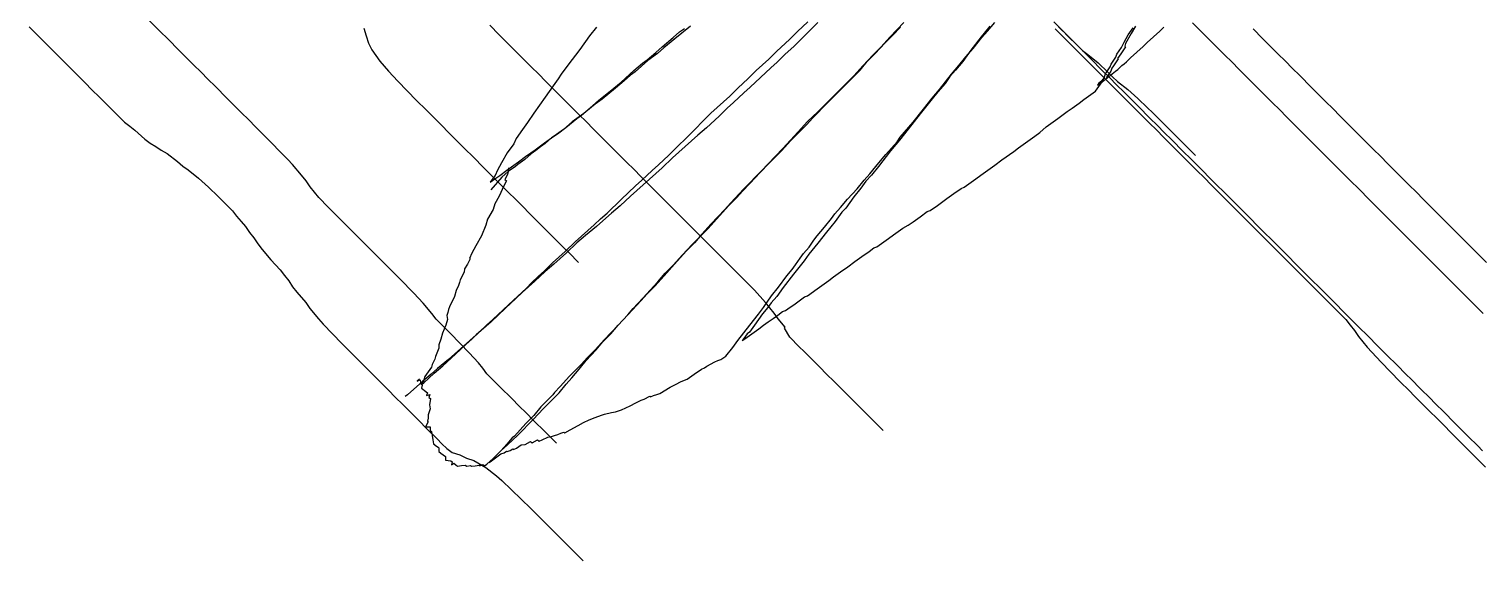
# Model space of a CAD drawing. Extents: x 432 to 1361, y 92 to 1023.
# Drawn here: x 455.6 to 820, y 319.5 to 452.8 of the extents above; entities that cross this region are included whole.
import ezdxf

# ---------------------------------------------------------------- set-up
doc = ezdxf.new("R2010")
doc.units = 0

msp = doc.modelspace()

# ---------------------------------------------------------------- linework, layer by layer
at = {"layer": '1', "color": 252}
for points in [[(455.582, 453.418, -629.001), (457.973, 451.028, -628.425), (459.167, 449.833, -628.137), (461.557, 447.443, -627.561), (463.947, 445.053, -626.985), (465.143, 443.858, -626.697), (467.532, 441.468, -626.121), (469.921, 439.078, -625.545), (471.117, 437.884, -625.257), (473.506, 435.493, -624.68), (475.897, 433.103, -624.104), (477.092, 431.908, -623.816), (479.481, 429.518, -623.24), (480.817, 428.524, -622.703), (482.104, 427.46, -622.254), (484.593, 425.211, -621.503), (485.954, 424.252, -620.922), (487.399, 423.414, -620.195), (488.756, 422.45, -619.621), (490.198, 421.608, -618.9), (492.851, 419.594, -617.856), (494.115, 418.496, -617.448), (495.495, 417.565, -616.834), (498.084, 415.458, -615.907), (500.558, 413.188, -615.183), (502.983, 410.848, -614.547), (504.187, 409.666, -614.241), (506.586, 407.29, -613.648), (507.642, 405.898, -613.604), (508.747, 404.574, -613.476), (509.883, 403.295, -613.29), (510.898, 401.845, -613.317), (511.977, 400.484, -613.236), (512.955, 398.979, -613.331), (514.008, 397.583, -613.291), (516.247, 394.977, -612.98), (518.573, 392.496, -612.518), (519.609, 391.076, -612.508), (520.701, 389.735, -612.4), (521.688, 388.244, -612.478), (522.748, 386.856, -612.427), (524.993, 384.259, -612.107), (526.01, 382.81, -612.133), (528.207, 380.148, -611.895), (529.354, 378.883, -611.693), (531.69, 376.418, -611.209), (534.058, 373.996, -610.672), (536.439, 371.593, -610.113), (538.823, 369.198, -609.543), (540.018, 368.002, -609.257), (541.212, 366.806, -608.97), (543.603, 364.415, -608.396), (545.991, 362.024, -607.819), (547.186, 360.828, -607.532), (549.575, 358.439, -606.956), (551.965, 356.049, -606.38), (553.16, 354.854, -606.092), (555.55, 352.464, -605.516), (557.941, 350.074, -604.94), (559.135, 348.879, -604.652), (560.33, 347.684, -604.363), (561.732, 346.638, -604.314), (563.619, 346.042, -604.41), (565.261, 345.235, -604.372), (567.097, 344.644, -604.237), (570.174, 342.902, -603.824), (572.854, 340.786, -603.316), (574.124, 339.66, -603.046), (576.593, 337.346, -602.489), (579.016, 334.987, -601.92), (581.42, 332.611, -601.349), (583.817, 330.227, -600.774), (585.013, 329.033, -600.486), (586.208, 327.838, -600.198), (588.6, 325.45, -599.623), (590.99, 323.061, -599.047), (592.185, 321.865, -598.758), (594.575, 319.477, -598.182)], [(587.841, 348.984, -453.704), (585.917, 350.907, -454.167), (584.754, 352.069, -454.447), (582.376, 354.446, -455.021), (579.988, 356.836, -455.596), (578.793, 358.031, -455.885), (576.404, 360.42, -456.46), (574.014, 362.811, -457.036), (572.818, 364.005, -457.324), (570.428, 366.395, -457.901), (569.376, 367.792, -457.94), (568.273, 369.118, -458.067), (565.982, 371.648, -458.469), (563.633, 374.097, -458.972), (561.26, 376.512, -459.517), (558.879, 378.913, -460.08), (557.685, 380.11, -460.365), (556.634, 381.509, -460.401), (554.396, 384.116, -460.708), (552.071, 386.598, -461.171), (550.893, 387.818, -461.431), (549.709, 389.028, -461.699), (547.331, 391.434, -462.255), (544.945, 393.831, -462.822), (543.752, 395.027, -463.108), (541.363, 397.419, -463.682), (538.974, 399.81, -464.257), (537.779, 401.005, -464.545), (535.39, 403.396, -465.121), (533, 405.786, -465.697), (531.805, 406.981, -465.984), (530.609, 408.175, -466.272), (528.22, 410.566, -466.85), (527.167, 411.962, -466.888), (526.064, 413.288, -467.014), (525.071, 414.769, -466.947), (523.94, 416.202, -466.518), (521.619, 418.847, -466.323), (520.443, 420.108, -466.415), (518.072, 422.567, -466.779), (516.883, 423.78, -467.014), (514.498, 426.189, -467.532), (512.109, 428.588, -468.083), (510.916, 429.785, -468.366), (508.527, 432.177, -468.935), (506.138, 434.568, -469.508), (504.942, 435.763, -469.795), (502.552, 438.153, -470.371), (500.163, 440.544, -470.947), (498.968, 441.738, -471.234), (496.578, 444.129, -471.81), (494.189, 446.519, -472.386), (492.993, 447.714, -472.674), (490.603, 450.103, -473.25), (488.213, 452.493, -473.828), (485.823, 454.884, -474.403)], [(539.561, 453.071, -325.859), (540.154, 451.115, -326.236), (540.75, 449.275, -326.142), (541.556, 447.661, -325.981), (543.529, 444.821, -325.54), (545.743, 442.24, -325.02), (546.892, 440.997, -324.749), (548.058, 439.771, -324.469), (550.416, 437.347, -323.904), (552.793, 434.942, -323.331), (555.177, 432.546, -322.758), (557.564, 430.154, -322.182), (558.759, 428.959, -321.895), (561.148, 426.568, -321.318), (563.537, 424.177, -320.742), (564.732, 422.982, -320.454), (567.122, 420.592, -319.879), (569.512, 418.203, -319.302), (571.902, 415.812, -318.725), (573.097, 414.617, -318.439), (575.486, 412.227, -317.861), (577.876, 409.837, -317.285), (579.071, 408.642, -316.997), (581.461, 406.252, -316.422), (583.851, 403.863, -315.845), (585.046, 402.668, -315.558), (587.436, 400.277, -314.981), (589.826, 397.886, -314.404), (591.02, 396.692, -314.118), (593.41, 394.302, -313.54)], [(653.365, 454.445, -491.887), (651.372, 452.439, -491.945), (649.379, 450.434, -492.002), (647.386, 448.427, -492.059), (645.206, 446.567, -490.721), (643.212, 444.561, -490.779), (641.624, 443.129, -490.125), (639.038, 440.696, -489.499), (636.454, 438.262, -488.873), (634.864, 436.831, -488.218), (632.278, 434.397, -487.592), (630.69, 432.965, -486.939), (628.697, 430.959, -486.994), (625.52, 428.098, -485.687), (623.338, 426.239, -484.349), (621.75, 424.807, -483.696), (616.983, 420.514, -481.732), (614.399, 418.08, -481.107), (612.81, 416.65, -480.452), (609.632, 413.787, -479.144), (606.454, 410.925, -477.836), (603.868, 408.492, -477.21), (601.688, 406.632, -475.872), (599.507, 404.773, -474.536), (597.917, 403.342, -473.881), (595.144, 401.056, -471.862), (592.961, 399.197, -470.525), (590.378, 396.763, -469.9), (588.789, 395.332, -469.245), (587.201, 393.902, -468.591), (585.019, 392.042, -467.254), (582.434, 389.608, -466.628), (580.844, 388.178, -465.975), (579.256, 386.746, -465.32), (577.667, 385.316, -464.665), (575.082, 382.881, -464.04), (571.5, 379.443, -463.443), (567.73, 376.154, -461.451), (566.141, 374.724, -460.798), (564.552, 373.292, -460.142), (562.372, 371.433, -458.805), (560.782, 370.003, -458.152), (558.009, 367.716, -456.132), (556.42, 366.285, -455.477), (554.24, 364.427, -454.141), (552.058, 362.567, -452.803), (550.469, 361.137, -452.15), (549.876, 360.709, -451.467)], [(553.485, 365.017, -448.564), (552.893, 364.589, -447.882), (552.893, 364.589, -447.882), (552.893, 364.589, -447.882), (552.893, 364.589, -447.882), (553.674, 364.869, -449.959), (553.836, 363.851, -454.852), (554.212, 363.556, -457.639), (553.997, 362.833, -459.745), (554.373, 362.537, -462.532), (554.75, 362.242, -465.319), (555.504, 361.652, -470.896), (555.288, 360.929, -473), (556.068, 361.209, -475.076), (555.853, 360.486, -477.181), (556.23, 360.191, -479.969), (555.987, 358.597, -485.574), (556.149, 357.579, -490.466), (555.716, 356.133, -494.676), (555.689, 355.263, -498.174), (555.474, 354.54, -500.28), (555.662, 354.392, -501.673), (555.042, 353.094, -504.489), (556.2, 353.078, -509.353), (556.173, 352.208, -512.853), (556.55, 351.913, -515.639), (556.712, 350.894, -520.533), (556.872, 349.876, -525.425), (557.033, 348.858, -530.317), (557.787, 348.268, -535.892), (558.165, 347.972, -538.681), (558.353, 347.826, -540.075), (558.325, 346.954, -543.573), (558.89, 346.511, -547.755), (559.456, 346.069, -551.936), (560.021, 345.626, -556.118), (559.994, 344.756, -559.616), (561.339, 344.592, -565.873), (561.716, 344.298, -568.662), (561.5, 343.574, -570.766), (562.093, 344.003, -571.449), (562.658, 343.56, -575.631), (563.036, 343.264, -578.418), (564.004, 343.397, -581.89), (564.974, 343.53, -585.359), (565.35, 343.234, -588.147), (566.319, 343.366, -591.617), (566.319, 343.366, -591.617), (566.508, 343.219, -593.011), (567.477, 343.352, -596.481), (568.446, 343.485, -599.952), (568.634, 343.337, -601.345), (569.416, 343.617, -603.422), (569.603, 343.47, -604.815), (569.792, 343.321, -606.209), (569.792, 343.321, -606.209), (570.384, 343.75, -606.893), (570.384, 343.75, -606.893), (570.384, 343.75, -606.893), (571.973, 345.18, -607.546), (573.966, 347.187, -607.489), (575.555, 348.618, -608.144), (578.141, 351.052, -608.77), (582.126, 355.064, -608.656), (584.522, 357.647, -607.888), (586.516, 359.653, -607.831), (588.509, 361.66, -607.774), (590.313, 363.814, -606.323), (591.713, 365.392, -605.584), (593.517, 367.546, -604.132), (595.322, 369.7, -602.683), (597.719, 372.282, -601.915), (599.524, 374.436, -600.464), (601.516, 376.442, -600.407), (603.321, 378.596, -598.955), (605.718, 381.177, -598.188), (607.118, 382.756, -597.448), (609.515, 385.338, -596.68), (613.311, 389.497, -595.171), (615.116, 391.652, -593.722), (617.109, 393.659, -593.665), (619.506, 396.24, -592.897), (621.903, 398.822, -592.129), (623.895, 400.829, -592.073), (625.888, 402.835, -592.015), (627.289, 404.413, -591.275), (631.086, 408.574, -589.768), (633.08, 410.58, -589.712), (634.479, 412.159, -588.971), (636.472, 414.165, -588.915), (638.868, 416.747, -588.147), (641.265, 419.329, -587.379), (644.255, 422.338, -587.293), (646.652, 424.92, -586.526), (648.644, 426.926, -586.468), (650.637, 428.932, -586.412), (652.038, 430.512, -585.673), (656.023, 434.524, -585.558), (659.013, 437.534, -585.473), (661.005, 439.54, -585.416), (663.995, 442.549, -585.33), (665.799, 444.704, -583.882), (667.792, 446.71, -583.824), (670.188, 449.292, -583.055), (672.182, 451.298, -582.999), (674.174, 453.304, -582.942)], [(575.793, 418, -321.301), (575.793, 418, -321.301), (575.793, 418, -321.301), (575.793, 418, -321.301), (575.793, 418, -321.301), (575.793, 418, -321.301), (575.793, 418, -321.301), (575.766, 417.13, -324.8), (575.552, 416.406, -326.904), (574.932, 415.109, -329.722), (575.307, 414.814, -332.509), (574.689, 413.515, -335.325), (573.45, 410.918, -340.957), (572.425, 409.045, -344.485), (571.994, 407.599, -348.693), (570.568, 405.149, -352.932), (570.136, 403.702, -357.142), (569.084, 400.958, -364.168), (567.657, 398.51, -368.407), (566.634, 396.636, -371.933), (566.013, 395.338, -374.749), (566.202, 395.19, -376.144), (565.584, 393.892, -378.959), (564.774, 392.741, -380.381), (564.747, 391.87, -383.88), (563.724, 389.996, -387.408), (563.508, 389.273, -389.512), (563.292, 388.55, -391.617), (562.673, 387.252, -394.434), (562.242, 385.805, -398.644), (561.003, 383.208, -404.276), (560.787, 382.486, -406.381), (560.572, 381.763, -408.486), (560.356, 381.04, -410.591), (560.517, 380.022, -415.483), (560.086, 378.576, -419.693), (559.25, 376.554, -424.614), (558.819, 375.109, -428.825), (558.387, 373.662, -433.034), (558.361, 372.792, -436.533), (557.526, 370.771, -441.455), (557.31, 370.047, -443.559), (556.689, 368.749, -446.375), (556.475, 368.026, -448.481), (556.071, 367.451, -449.191), (556.071, 367.451, -449.191), (554.858, 365.725, -451.326), (554.427, 364.278, -455.534), (554.023, 363.704, -456.245), (554.023, 363.704, -456.245), (554.023, 363.704, -456.245), (554.023, 363.704, -456.245), (554.023, 363.704, -456.245), (554.023, 363.704, -456.245), (554.023, 363.704, -456.245), (554.023, 363.704, -456.245), (554.023, 363.704, -456.245), (554.616, 364.132, -456.928), (557.201, 366.566, -457.554), (559.383, 368.424, -458.892), (562.56, 371.285, -460.199), (565.145, 373.72, -460.825), (566.734, 375.151, -461.479), (570.315, 378.589, -462.075), (571.904, 380.02, -462.732), (574.49, 382.454, -463.357), (577.076, 384.888, -463.983), (580.252, 387.75, -465.291), (581.653, 389.328, -464.552), (583.241, 390.759, -465.206), (584.83, 392.19, -465.861), (586.823, 394.197, -465.803), (588.411, 395.628, -466.457), (590, 397.059, -467.111), (592.586, 399.493, -467.738), (595.764, 402.355, -469.047), (597.352, 403.786, -469.7), (598.941, 405.217, -470.355), (600.531, 406.648, -471.009), (604.111, 410.085, -471.606), (607.694, 413.523, -472.203), (609.282, 414.953, -472.858), (611.868, 417.387, -473.483), (613.456, 418.819, -474.137), (616.042, 421.252, -474.764), (618.035, 423.259, -474.707), (620.62, 425.694, -475.333), (622.613, 427.7, -475.275), (624.605, 429.706, -475.218), (626.597, 431.712, -475.162), (628.186, 433.143, -475.816), (631.364, 436.005, -477.125), (633.357, 438.011, -477.068), (635.943, 440.445, -477.693), (637.934, 442.452, -477.637), (641.112, 445.315, -478.945), (643.104, 447.32, -478.887), (646.284, 450.182, -480.197), (648.276, 452.19, -480.14), (650.862, 454.623, -480.766)], [(674.982, 454.455, -581.518), (671.589, 450.871, -582.316), (669.192, 448.289, -583.084), (667.2, 446.282, -583.141), (664.803, 443.701, -583.909), (662.405, 441.119, -584.677), (658.419, 437.106, -584.79), (655.43, 434.096, -584.876), (653.438, 432.09, -584.933), (650.853, 429.655, -584.307), (648.457, 427.075, -585.076), (644.659, 422.913, -586.583), (642.666, 420.907, -586.638), (639.273, 417.322, -587.434), (634.883, 412.735, -588.261), (631.49, 409.15, -589.058), (630.09, 407.571, -589.797), (626.696, 403.985, -590.593), (624.3, 401.404, -591.361), (622.495, 399.251, -592.812), (620.503, 397.244, -592.87), (618.105, 394.662, -593.637), (614.901, 390.93, -595.826), (612.503, 388.347, -596.596), (610.51, 386.341, -596.651), (609.111, 384.762, -597.391), (605.718, 381.177, -598.188), (603.321, 378.596, -598.955), (599.926, 375.011, -599.752), (597.531, 372.43, -600.521), (595.537, 370.423, -600.578), (594.137, 368.844, -601.316), (591.148, 365.835, -601.402), (588.752, 363.254, -602.17), (587.351, 361.674, -602.91), (586.947, 361.099, -603.622), (583.957, 358.09, -603.706), (582.154, 355.935, -605.158), (580.16, 353.93, -605.214), (578.76, 352.351, -605.954), (577.36, 350.772, -606.693), (576.767, 350.344, -606.01), (575.367, 348.766, -606.75), (573.966, 347.187, -607.489), (571.973, 345.18, -607.546), (570.977, 344.178, -607.576), (570.977, 344.178, -607.576), (570.977, 344.178, -607.576), (570.977, 344.178, -607.576), (570.977, 344.178, -607.576), (570.977, 344.178, -607.576), (571.569, 344.606, -608.258), (573.939, 346.316, -610.988), (574.72, 346.596, -613.065), (575.311, 347.025, -613.748), (575.502, 346.877, -615.141), (576.281, 347.157, -617.218), (576.874, 347.585, -617.9), (577.063, 347.437, -619.294), (577.843, 347.718, -621.371), (579.028, 348.573, -622.736), (579.997, 348.706, -626.207), (581.371, 349.414, -628.964), (581.747, 349.119, -631.753), (583.12, 349.826, -634.513), (583.496, 349.531, -637.3), (584.278, 349.811, -639.377), (585.651, 350.519, -642.136), (586.62, 350.652, -645.606), (587.4, 350.932, -647.683), (588.183, 351.212, -649.759), (588.963, 351.493, -651.836), (589.744, 351.773, -653.913), (589.932, 351.625, -655.306), (591.306, 352.333, -658.066), (593.271, 353.468, -661.507), (594.644, 354.177, -664.267), (596.017, 354.885, -667.026), (597.579, 355.446, -671.178), (599.141, 356.005, -675.332), (599.921, 356.285, -677.408), (601.672, 356.698, -682.955), (602.641, 356.831, -686.425), (603.42, 357.112, -688.503), (604.202, 357.392, -690.578), (606.356, 358.38, -695.414), (607.729, 359.087, -698.173), (609.103, 359.796, -700.932), (609.883, 360.077, -703.009), (611.256, 360.784, -705.768), (611.444, 360.636, -707.161), (612.226, 360.916, -709.238), (613.006, 361.197, -711.315), (613.786, 361.477, -713.391), (616.345, 363.04, -717.516), (617.719, 363.749, -720.275), (619.092, 364.457, -723.035), (620.653, 365.017, -727.187), (622.43, 366.3, -729.235), (624.207, 367.583, -731.284), (624.989, 367.864, -733.361), (625.582, 368.292, -734.043), (627.545, 369.427, -737.485), (628.327, 369.707, -739.561), (629.108, 369.987, -741.638), (629.108, 369.987, -741.638), (629.108, 369.987, -741.638), (630.292, 370.843, -743.003), (630.292, 370.843, -743.003), (630.292, 370.843, -743.003), (630.292, 370.843, -743.003), (630.292, 370.843, -743.003), (630.292, 370.843, -743.003), (632.097, 372.997, -741.552), (633.31, 374.723, -739.419), (636.326, 378.604, -735.834), (638.535, 381.333, -733.674), (639.746, 383.059, -731.54), (641.767, 385.936, -727.984), (643.571, 388.09, -726.533), (645.59, 390.967, -722.977), (646.991, 392.545, -722.238), (647.799, 393.696, -720.815), (649.011, 395.423, -718.683), (649.819, 396.574, -717.259), (651.22, 398.152, -716.521), (652.432, 399.878, -714.387), (653.239, 401.028, -712.964), (655.043, 403.183, -711.514), (656.848, 405.337, -710.063), (657.656, 406.487, -708.641), (659.057, 408.066, -707.902), (660.861, 410.221, -706.451), (663.258, 412.802, -705.684), (665.062, 414.956, -704.232), (666.463, 416.535, -703.491), (668.671, 419.264, -701.329), (670.476, 421.418, -699.879), (673.276, 424.575, -698.4), (674.084, 425.726, -696.979), (677.289, 429.458, -694.787), (679.902, 432.763, -691.916), (682.11, 435.493, -689.754), (683.915, 437.647, -688.304), (686.931, 441.527, -684.719), (688.735, 443.681, -683.267), (690.538, 445.835, -681.817), (692.344, 447.989, -680.367), (694.552, 450.717, -678.204), (695.953, 452.296, -677.465), (697.758, 454.451, -676.014)], [(669.765, 352.185, -729.238), (667.838, 354.108, -729.7), (665.491, 356.456, -730.266), (663.104, 358.842, -730.84), (661.91, 360.036, -731.129), (659.52, 362.426, -731.704), (657.131, 364.817, -732.28), (655.935, 366.012, -732.569), (653.545, 368.402, -733.144), (651.155, 370.792, -733.721), (649.961, 371.986, -734.007), (648.765, 373.182, -734.297), (646.377, 375.572, -734.873), (645.076, 377.85, -734.571), (645.237, 378.079, -734.287), (643.454, 380.202, -734.504), (642.468, 381.618, -734.473), (640.282, 384.267, -734.712), (637.517, 387.352, -735.177), (635.597, 389.283, -735.635), (633.251, 391.633, -736.197), (630.866, 394.02, -736.77), (628.476, 396.41, -737.347), (626.086, 398.8, -737.924), (624.892, 399.995, -738.211), (623.698, 401.19, -738.499), (621.307, 403.581, -739.075), (618.917, 405.97, -739.651), (617.721, 407.164, -739.938), (615.333, 409.556, -740.516), (612.943, 411.946, -741.092), (611.749, 413.14, -741.379), (609.358, 415.53, -741.956), (606.968, 417.92, -742.531), (605.774, 419.116, -742.82), (603.384, 421.506, -743.396), (600.993, 423.895, -743.972), (599.799, 425.09, -744.26), (597.408, 427.48, -744.837), (595.019, 429.87, -745.411), (593.825, 431.065, -745.701), (591.434, 433.456, -746.277), (589.045, 435.845, -746.852), (587.85, 437.04, -747.141), (585.461, 439.43, -747.717), (583.071, 441.82, -748.293), (581.875, 443.015, -748.581), (579.487, 445.405, -749.158), (577.096, 447.795, -749.734), (575.393, 449.498, -750.144), (573.47, 451.422, -750.607), (571.121, 453.77, -751.173)], [(597.934, 453.278, -266.801), (596.13, 451.124, -268.251), (593.705, 447.672, -272.517), (590.689, 443.79, -276.102), (589.073, 441.489, -278.946), (588.265, 440.338, -280.369), (587.053, 438.612, -282.503), (585.033, 435.735, -286.059), (582.205, 431.707, -291.035), (580.588, 429.406, -293.881), (579.377, 427.68, -296.014), (577.761, 425.378, -298.858), (577.141, 424.079, -301.674), (575.525, 421.778, -304.519), (574.098, 419.329, -308.758), (573.075, 417.455, -312.285), (572.455, 416.156, -315.1), (571.646, 415.006, -316.522), (571.242, 414.43, -317.233), (571.242, 414.43, -317.233), (571.242, 414.43, -317.233), (571.242, 414.43, -317.233), (571.242, 414.43, -317.233), (571.242, 414.43, -317.233), (571.242, 414.43, -317.233), (571.242, 414.43, -317.233), (571.242, 414.43, -317.233), (572.428, 415.286, -318.599), (573.612, 416.142, -319.964), (575.389, 417.425, -322.012), (578.352, 419.564, -325.426), (580.129, 420.847, -327.475), (582.497, 422.558, -330.205), (584.868, 424.27, -332.935), (586.646, 425.553, -334.983), (588.422, 426.837, -337.031), (590.199, 428.12, -339.079), (592.974, 430.406, -341.099), (594.158, 431.262, -342.464), (596.932, 433.549, -344.484), (598.52, 434.98, -345.138), (601.294, 437.267, -347.158), (604.068, 439.553, -349.177), (607.246, 442.414, -350.486), (609.426, 444.273, -351.822), (610.611, 445.128, -353.188), (612.793, 446.988, -354.525), (614.382, 448.418, -355.179), (617.155, 450.706, -357.198), (618.743, 452.136, -357.854), (619.929, 452.992, -359.218)], [(621.49, 453.552, -363.372), (617.532, 450.41, -359.987), (614.758, 448.124, -357.967), (613.169, 446.692, -357.314), (610.8, 444.981, -354.583), (607.622, 442.119, -353.274), (606.438, 441.264, -351.908), (604.848, 439.833, -351.253), (602.667, 437.973, -349.917), (599.302, 435.26, -347.215), (597.524, 433.976, -345.167), (594.751, 431.69, -343.147), (593.566, 430.834, -341.782), (591.788, 429.551, -339.734), (589.607, 427.692, -338.396), (587.831, 426.41, -336.349), (586.646, 425.553, -334.983), (585.057, 424.122, -334.329), (583.871, 423.266, -332.964), (582.687, 422.41, -331.598), (581.502, 421.555, -330.233), (579.913, 420.124, -329.578), (578.136, 418.841, -327.531), (577.544, 418.414, -326.848), (577.544, 418.414, -326.848), (577.544, 418.414, -326.848), (577.544, 418.414, -326.848), (575.766, 417.13, -324.8), (574.178, 415.699, -324.145), (571.377, 412.541, -325.625)], [(696.572, 453.594, -674.648), (694.364, 450.865, -676.81), (691.752, 447.56, -679.683), (689.731, 444.684, -683.24), (687.928, 442.53, -684.691), (686.527, 440.951, -685.429), (685.315, 439.225, -687.563), (683.51, 437.071, -689.014), (681.705, 434.917, -690.464), (679.094, 431.613, -693.339), (676.077, 427.733, -696.922), (673.869, 425.003, -699.084), (671.66, 422.274, -701.244), (668.643, 418.393, -704.829), (666.839, 416.239, -706.28), (665.439, 414.66, -707.019), (664.227, 412.934, -709.153), (662.423, 410.781, -710.604), (660.403, 407.904, -714.16), (659.406, 406.9, -714.187), (659.002, 406.325, -714.899), (657.79, 404.599, -717.033), (655.581, 401.869, -719.193), (653.373, 399.141, -721.356), (651.165, 396.411, -723.519), (649.953, 394.684, -725.651), (647.34, 391.38, -728.525), (644.727, 388.075, -731.397), (643.112, 385.773, -734.241), (641.711, 384.195, -734.981), (640.903, 383.044, -736.403), (639.504, 381.465, -737.143), (637.483, 378.588, -740.698), (636.675, 377.438, -742.121), (636.271, 376.862, -742.833), (636.271, 376.862, -742.833), (636.271, 376.862, -742.833), (635.679, 376.434, -742.148), (635.679, 376.434, -742.148), (635.679, 376.434, -742.148), (634.87, 375.284, -743.571), (634.87, 375.284, -743.571), (634.87, 375.284, -743.571), (634.87, 375.284, -743.571), (634.87, 375.284, -743.571), (634.87, 375.284, -743.571), (634.87, 375.284, -743.571), (634.467, 374.709, -744.283), (634.467, 374.709, -744.283), (634.467, 374.709, -744.283), (634.467, 374.709, -744.283), (634.467, 374.709, -744.283), (634.467, 374.709, -744.283), (635.058, 375.136, -744.965), (636.836, 376.419, -747.013), (638.615, 377.703, -749.061), (639.797, 378.558, -750.427), (640.982, 379.414, -751.792), (642.167, 380.269, -753.158), (643.353, 381.125, -754.523), (644.538, 381.981, -755.889), (645.318, 382.261, -757.966), (645.911, 382.688, -758.648), (647.688, 383.973, -760.697), (650.058, 385.683, -763.426), (650.839, 385.963, -765.503), (651.431, 386.391, -766.186), (652.616, 387.247, -767.551), (653.801, 388.103, -768.917), (654.393, 388.53, -769.598), (655.578, 389.386, -770.965), (656.17, 389.813, -771.647), (657.355, 390.669, -773.012), (659.132, 391.952, -775.061), (660.91, 393.236, -777.109), (662.686, 394.52, -779.157), (664.464, 395.802, -781.205), (666.24, 397.086, -783.253), (667.425, 397.941, -784.618), (668.206, 398.222, -786.695), (670.576, 399.933, -789.426), (672.946, 401.644, -792.157), (674.723, 402.927, -794.205), (676.096, 403.635, -796.963), (677.281, 404.49, -798.328), (679.058, 405.774, -800.378), (680.835, 407.058, -802.426), (681.617, 407.339, -804.502), (683.394, 408.622, -806.55), (685.763, 410.333, -809.28), (687.539, 411.616, -811.33), (689.317, 412.899, -813.376), (690.098, 413.18, -815.453), (691.283, 414.035, -816.819), (692.468, 414.891, -818.184), (694.838, 416.603, -820.915), (696.023, 417.457, -822.282), (697.799, 418.74, -824.328), (699.576, 420.023, -826.376), (702.538, 422.163, -829.79), (703.723, 423.018, -831.155), (706.093, 424.73, -833.887), (707.871, 426.013, -835.935), (709.055, 426.869, -837.3), (710.644, 428.3, -837.953), (711.828, 429.155, -839.318), (713.605, 430.438, -841.366), (715.975, 432.149, -844.097), (717.16, 433.005, -845.462), (718.937, 434.289, -847.512), (720.122, 435.144, -848.877), (721.307, 436, -850.242), (722.491, 436.855, -851.608), (723.084, 437.283, -852.289), (723.084, 437.283, -852.289), (723.487, 437.858, -851.579), (723.487, 437.858, -851.579), (723.487, 437.858, -851.579), (723.487, 437.858, -851.579), (724.7, 439.584, -849.445), (725.32, 440.883, -846.629), (725.536, 441.606, -844.525), (726.748, 443.333, -842.391), (726.963, 444.055, -840.285), (728.175, 445.782, -838.153), (728.391, 446.505, -836.047), (729.604, 448.231, -833.914), (730.223, 449.53, -831.099), (731.245, 451.403, -827.57), (732.457, 453.129, -825.437)], [(820.098, 347.118, -543.361), (818.902, 348.313, -543.651), (816.513, 350.703, -544.227), (814.123, 353.093, -544.805), (812.928, 354.289, -545.091), (810.539, 356.679, -545.668), (808.148, 359.068, -546.244), (806.954, 360.264, -546.532), (804.564, 362.654, -547.107), (802.174, 365.044, -547.683), (800.979, 366.239, -547.972), (798.588, 368.628, -548.547), (796.199, 371.019, -549.124), (793.81, 373.409, -549.701), (791.42, 375.799, -550.277), (789.029, 378.189, -550.853), (787.836, 379.384, -551.14), (785.444, 381.773, -551.717), (783.054, 384.163, -552.293), (781.859, 385.359, -552.582), (779.47, 387.749, -553.157), (777.081, 390.139, -553.734), (775.885, 391.334, -554.023), (773.495, 393.724, -554.598), (771.105, 396.114, -555.174), (769.911, 397.309, -555.462), (767.52, 399.699, -556.038), (765.131, 402.089, -556.615), (763.936, 403.284, -556.903), (761.546, 405.673, -557.477), (759.157, 408.064, -558.055), (757.961, 409.258, -558.341), (755.572, 411.649, -558.918), (753.181, 414.039, -559.493), (751.986, 415.234, -559.783), (749.597, 417.625, -560.36), (747.206, 420.014, -560.934), (744.818, 422.404, -561.51), (742.427, 424.794, -562.087), (740.037, 427.184, -562.663), (738.842, 428.38, -562.952), (736.453, 430.769, -563.528), (734.063, 433.159, -564.103), (732.869, 434.354, -564.391), (730.478, 436.744, -564.968), (728.089, 439.134, -565.545), (726.893, 440.329, -565.832), (724.504, 442.719, -566.408), (722.114, 445.109, -566.983), (720.919, 446.304, -567.273), (718.529, 448.694, -567.849), (716.14, 451.084, -568.424), (714.945, 452.279, -568.713), (712.555, 454.67, -569.288)], [(712.966, 452.872, -485.1), (714.16, 451.677, -484.812), (716.551, 449.287, -484.236), (718.94, 446.896, -483.66), (720.135, 445.702, -483.372), (722.525, 443.311, -482.795), (724.914, 440.922, -482.219), (726.109, 439.727, -481.931), (728.499, 437.337, -481.356), (730.889, 434.947, -480.779), (732.083, 433.751, -480.489), (734.473, 431.361, -479.915), (736.863, 428.972, -479.338), (738.058, 427.777, -479.05), (740.448, 425.386, -478.474), (742.839, 422.997, -477.898), (744.033, 421.801, -477.609), (746.422, 419.411, -477.034), (748.813, 417.021, -476.459), (750.008, 415.826, -476.17), (752.398, 413.436, -475.595), (754.788, 411.046, -475.018), (755.983, 409.852, -474.73), (757.177, 408.656, -474.441), (759.567, 406.267, -473.866), (761.957, 403.876, -473.29), (763.152, 402.682, -473.001), (765.541, 400.291, -472.425), (767.931, 397.901, -471.849), (769.127, 396.707, -471.561), (771.516, 394.316, -470.985), (773.906, 391.927, -470.409), (775.1, 390.731, -470.12), (777.491, 388.341, -469.546), (779.88, 385.951, -468.968), (781.076, 384.756, -468.68), (783.466, 382.366, -468.105), (785.856, 379.977, -467.528), (786.909, 378.58, -467.489), (788.012, 377.254, -467.363), (789.004, 375.772, -467.428), (791.179, 373.075, -467.232), (792.32, 371.801, -467.042), (794.65, 369.327, -466.569), (797.017, 366.902, -466.038), (799.395, 364.497, -465.48), (801.78, 362.1, -464.912), (802.974, 360.903, -464.625), (804.168, 359.707, -464.338), (806.558, 357.316, -463.764), (808.947, 354.925, -463.188), (810.142, 353.73, -462.9), (812.53, 351.341, -462.324), (814.921, 348.95, -461.749), (816.116, 347.755, -461.46), (818.506, 345.365, -460.884), (820.896, 342.975, -460.308)], [(713.761, 453.37, -853.229), (716.193, 451.039, -852.58), (717.399, 449.859, -852.274), (719.8, 447.485, -851.677), (721.14, 446.496, -851.135), (723.684, 444.327, -850.287), (726.138, 442.029, -849.594), (727.35, 440.859, -849.277), (728.557, 439.679, -848.97), (731.191, 437.639, -847.963), (733.685, 435.395, -847.204), (736.118, 433.068, -846.551), (737.324, 431.888, -846.244), (739.727, 429.516, -845.647), (742.121, 427.133, -845.062), (743.317, 425.94, -844.771), (745.708, 423.552, -844.193), (748.099, 421.163, -843.615)], [(724.915, 440.308, -847.34), (724.511, 439.732, -848.051), (723.919, 439.305, -847.369), (723.919, 439.305, -847.369), (723.516, 438.729, -848.08), (723.516, 438.729, -848.08), (723.516, 438.729, -848.08), (723.516, 438.729, -848.08), (724.7, 439.584, -849.445), (728.067, 442.299, -852.148), (728.659, 442.727, -852.832), (728.659, 442.727, -852.832), (729.655, 443.73, -852.802), (730.247, 444.157, -853.484), (730.84, 444.586, -854.167), (731.837, 445.589, -854.139), (731.837, 445.589, -854.139), (733.426, 447.02, -854.794), (735.014, 448.451, -855.448), (736.01, 449.455, -855.421), (737.599, 450.885, -856.073), (739.189, 452.317, -856.729), (740.185, 453.319, -856.7)], [(733.05, 453.557, -826.12), (732.026, 451.684, -829.648), (730.6, 449.234, -833.887), (730.384, 448.512, -835.991), (730.571, 448.363, -837.384), (729.359, 446.637, -839.519), (728.956, 446.062, -840.229), (728.552, 445.486, -840.941), (728.74, 445.339, -842.335), (727.528, 443.612, -844.468), (727.125, 443.037, -845.18), (726.909, 442.315, -847.285), (725.697, 440.588, -849.418), (725.697, 440.588, -849.418), (725.697, 440.588, -849.418), (725.697, 440.588, -849.418)], [(820.286, 381.495, -391.288), (817.897, 383.887, -391.865), (816.702, 385.082, -392.153), (814.312, 387.472, -392.73), (811.921, 389.861, -393.306), (810.727, 391.056, -393.594), (808.337, 393.446, -394.171), (805.947, 395.836, -394.746), (804.752, 397.031, -395.033), (802.362, 399.422, -395.609), (799.972, 401.811, -396.186), (798.777, 403.006, -396.474), (796.387, 405.397, -397.049), (793.997, 407.787, -397.626), (791.607, 410.177, -398.202), (789.218, 412.567, -398.779), (786.829, 414.957, -399.355), (785.633, 416.152, -399.643), (783.243, 418.542, -400.219), (780.853, 420.932, -400.796), (779.659, 422.126, -401.083), (777.268, 424.516, -401.659), (774.878, 426.907, -402.236), (773.685, 428.101, -402.524), (771.294, 430.492, -403.1), (768.905, 432.882, -403.677), (767.709, 434.076, -403.963), (765.32, 436.467, -404.542), (762.93, 438.856, -405.117), (761.734, 440.052, -405.404), (759.345, 442.441, -405.98), (756.955, 444.832, -406.557), (755.76, 446.026, -406.844), (753.369, 448.417, -407.42), (750.981, 450.807, -407.997), (749.785, 452.002, -408.284), (747.395, 454.392, -408.86)], [(762.553, 452.863, -639.825), (764.943, 450.473, -639.249), (766.137, 449.278, -638.961), (768.529, 446.889, -638.385), (770.919, 444.498, -637.809), (772.112, 443.302, -637.519), (774.504, 440.913, -636.944), (776.892, 438.523, -636.368), (778.087, 437.328, -636.08), (780.477, 434.938, -635.504), (782.868, 432.549, -634.929), (784.062, 431.353, -634.64), (786.452, 428.963, -634.065), (788.842, 426.573, -633.487), (790.037, 425.378, -633.2), (792.427, 422.987, -632.623), (794.817, 420.598, -632.047), (796.012, 419.403, -631.758), (798.402, 417.013, -631.184), (799.596, 415.818, -630.895), (801.987, 413.428, -630.319), (803.181, 412.233, -630.03), (805.571, 409.842, -629.455), (807.96, 407.453, -628.878), (809.156, 406.258, -628.591), (811.545, 403.868, -628.014), (813.935, 401.478, -627.439), (815.129, 400.283, -627.151), (817.52, 397.893, -626.574), (819.909, 395.503, -625.998), (821.105, 394.308, -625.71)]]:
    msp.add_polyline3d(points, dxfattribs=at)

doc.saveas('drawing.dxf')
